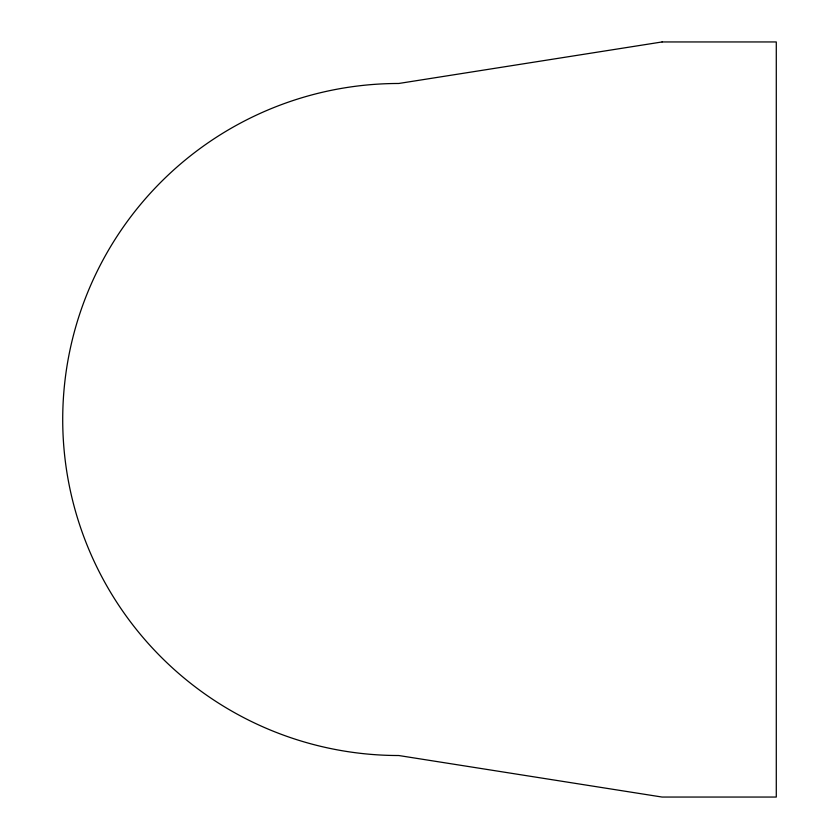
<?xml version="1.0" encoding="UTF-8"?>
<svg xmlns="http://www.w3.org/2000/svg" width="839" height="839" viewBox="0 0 839 839"><rect width="100%" height="100%" fill="white"/><g stroke="black" fill="none" stroke-linecap="round" stroke-linejoin="round"><path stroke-width="1.26" d="M662.065 41.95L398.735 83.481A336.019 336.019 0 0 0 62.715 419.5A336.019 336.019 0 0 0 398.735 755.519L662.065 797.05L776.285 797.05L776.285 41.95L662.065 41.95"/></g></svg>
